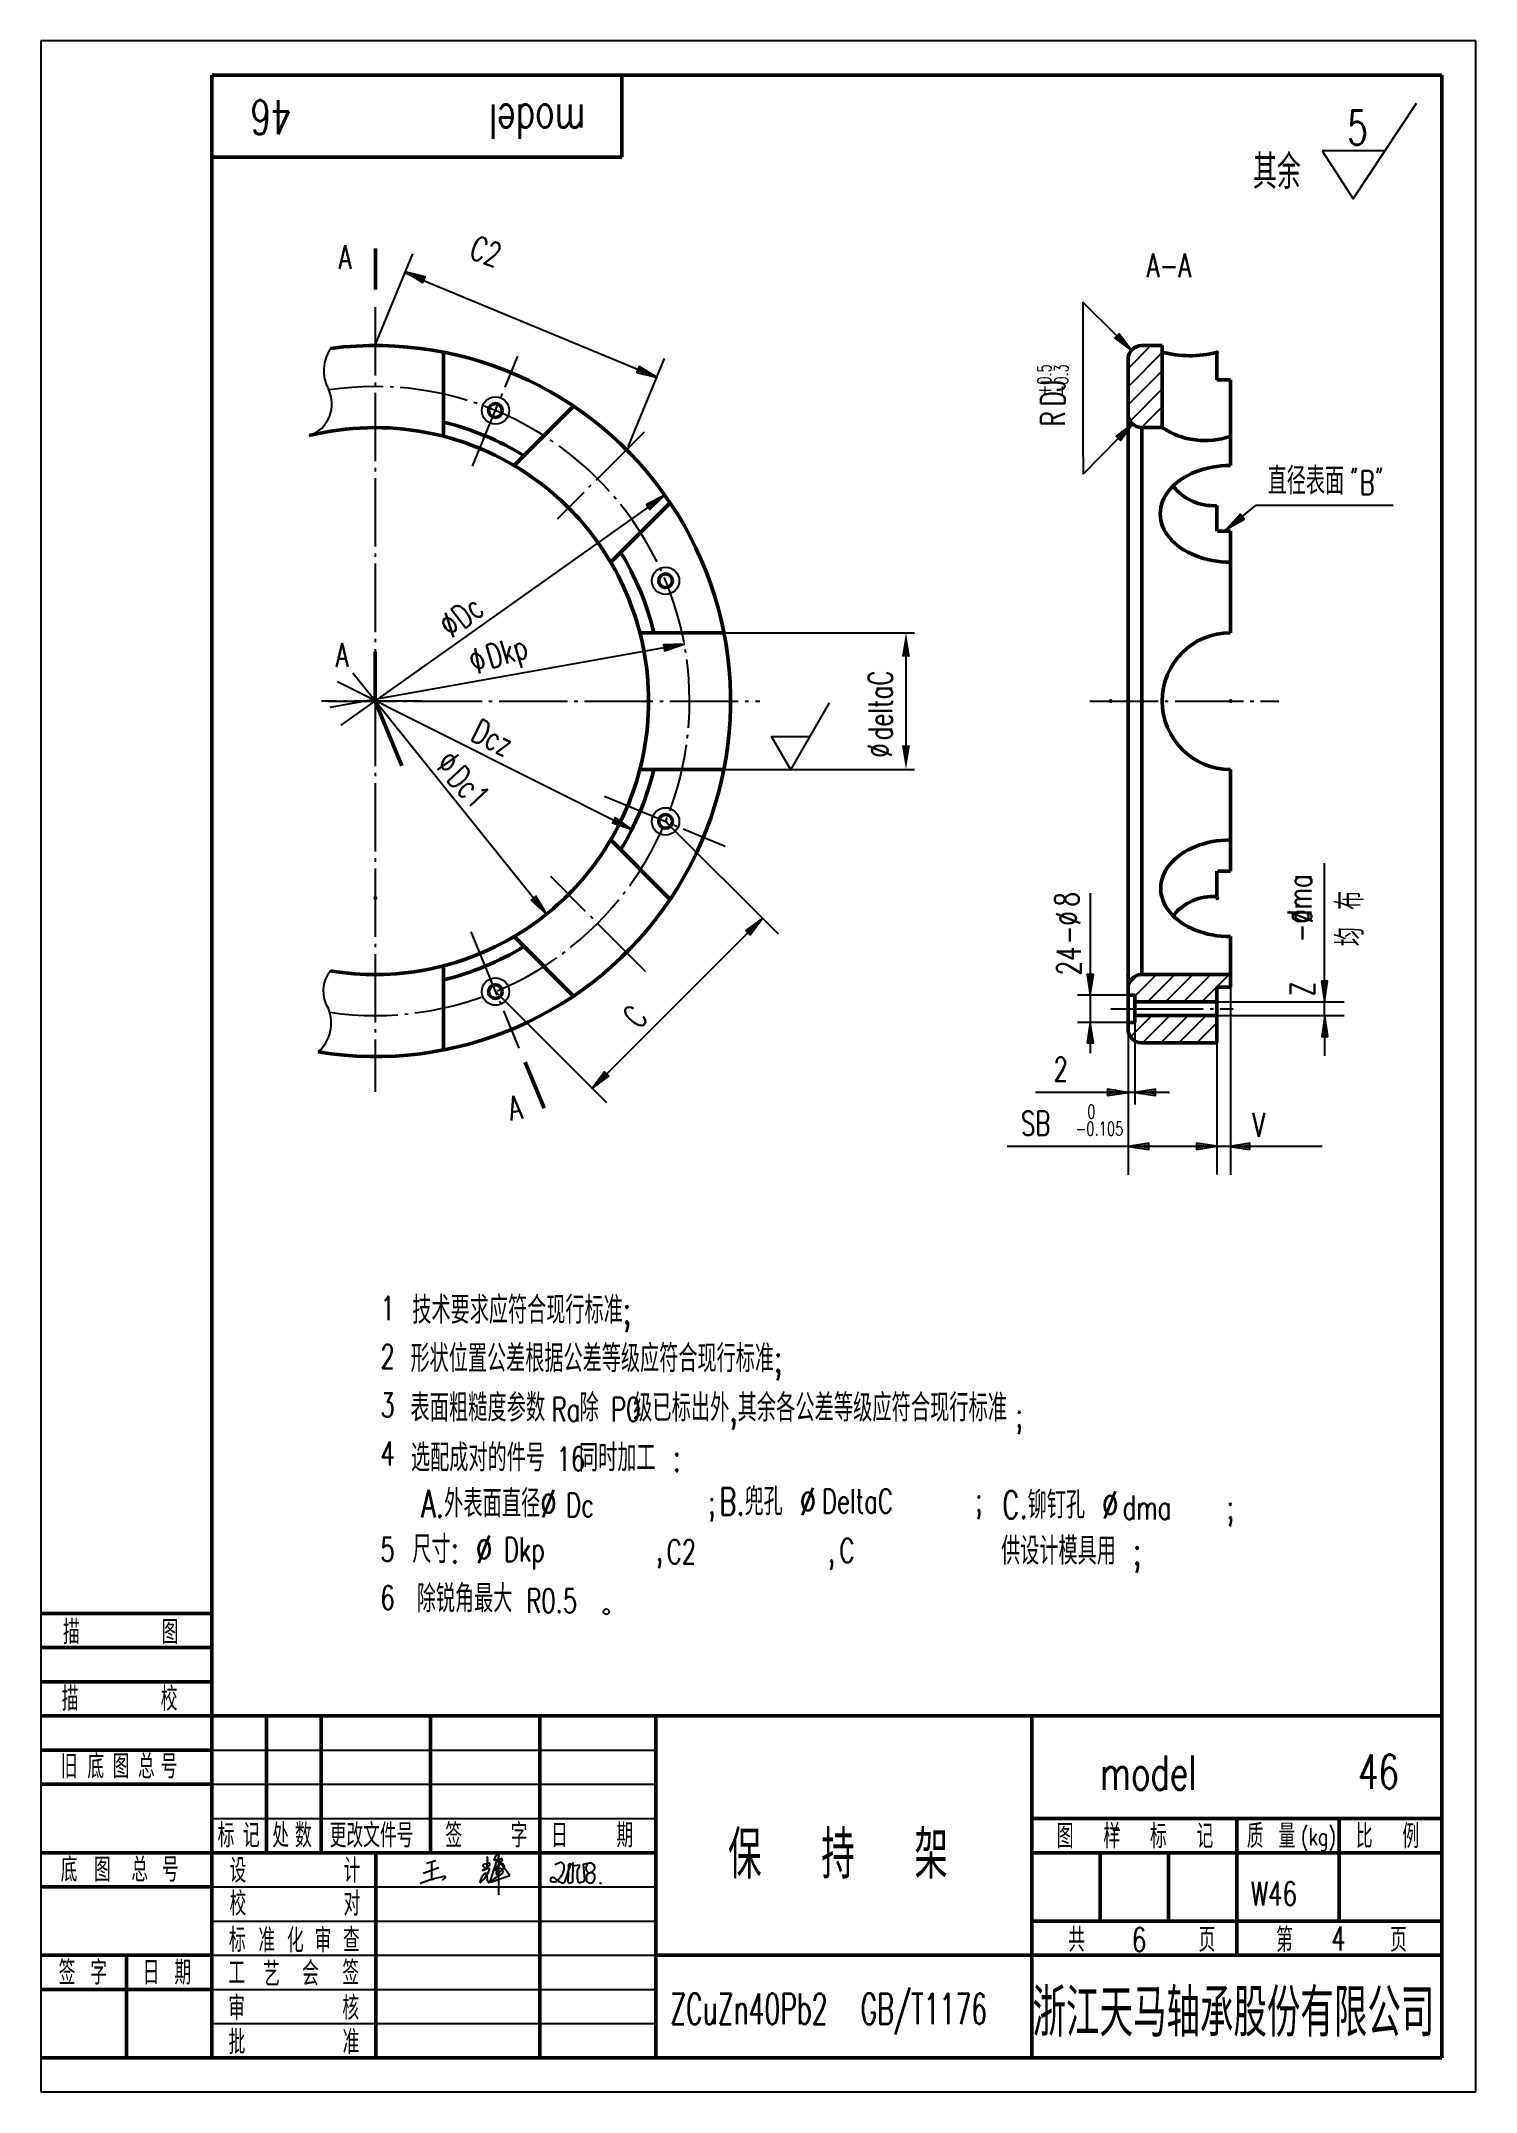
# Model space of a CAD drawing. Header units: millimetres. Extents: x 776 to 986, y 249 to 549.
import ezdxf
from ezdxf.enums import TextEntityAlignment as Align

# ---------------------------------------------------------------- set-up
doc = ezdxf.new("R2010")
doc.units = ezdxf.units.MM
doc.linetypes.add('CENTER', pattern=[12.5, 10, -1, 0.5, -1])
doc.layers.add('1', color=7, linetype='Continuous', lineweight=50)
doc.layers.add('41', color=7, linetype='Continuous', lineweight=50)
for name, color, linetype in [('2', 7, 'Continuous'), ('3', 7, 'CENTER'), ('40', 7, 'Continuous'), ('42', 7, 'Continuous'), ('6', 7, 'Continuous')]:
    doc.layers.add(name, color=color, linetype=linetype)
doc.styles.add('HZ', font='txt.shx', dxfattribs={"width": 0.7, "bigfont": 'HZTXT.shx'})

# ---------------------------------------------------------------- blocks, each defined once
blk = doc.blocks.new('BLK', base_point=(1, 0))
for points in [[(0, 0), (1, 0), (0, 0.15), (0, -0.15), (1, 0)], [(0, 0.07), (0.5, 0), (0, -0.07)]]:
    blk.add_lwpolyline(points)
blk = doc.blocks.new('BC', base_point=(-49.98, 22.18))
at = {"layer": '2', "style": 'HZ', "width": 0.7}
blk.add_text('保  持  架', height=7, dxfattribs=at).set_placement((-48.26, 25.27))
blk = doc.blocks.new('AA1', base_point=(205, 295))
at = {"layer": '2'}
for p, q in [((192.05, 276.91), (201.3, 290.91)), ((187.47, 283.91), (192.05, 276.91)), ((196.67, 283.91), (187.47, 283.91))]:
    blk.add_line(p, q, dxfattribs=at)
at = {"layer": '2', "style": 'HZ', "width": 0.7}
for s, p in [('5', (191.16, 284.82)), ('其余', (177.37, 278.36, 3.57))]:
    blk.add_text(s, height=5, dxfattribs=at).set_placement(p)
blk = doc.blocks.new('*X8')
at = {"color": 0}
for p, q in [((15.94, 135.27), (19.08, 138.4)), ((17.73, 134.4), (21.73, 138.4)), ((20.38, 134.4), (24.38, 138.4)), ((23.03, 134.4), (27.03, 138.4)), ((25.68, 134.4), (28.59, 137.31)), ((28.33, 134.4), (28.59, 134.65))]:
    blk.add_line(p, q, dxfattribs=at)
blk = doc.blocks.new('*X9')
at = {"color": 0}
for p, q in [((15.59, 233.02), (18.95, 236.39)), ((15.59, 230.37), (20.59, 235.37)), ((15.59, 227.72), (20.59, 232.72)), ((15.88, 225.36), (20.59, 230.07)), ((17.57, 224.4), (20.59, 227.42)), ((20.22, 224.4), (20.59, 224.77))]:
    blk.add_line(p, q, dxfattribs=at)

msp = doc.modelspace()

# ---------------------------------------------------------------- linework, layer by layer
for p, q in [((870.7, 462.17), (904.1, 462.17)), ((902.85, 458.67), (902.85, 445.67)), ((870.7, 442.17), (904.1, 442.17)), ((832.71, 282.2), (834.06, 282.58)), ((833.4, 282.39), (833.42, 279.77)), ((841.99, 282.01), (840.84, 281.11)), ((841.63, 282.99), (841.47, 281.34)), ((842.8, 283.23), (842.56, 282.6)), ((842.56, 282.6), (842.8, 282.66)), ((843.75, 282.66), (842.81, 281.23)), ((843.23, 282.59), (843.23, 281.19)), ((844.86, 280.38), (843.23, 282.59)), ((843.67, 282.57), (843.67, 282.57)), ((851.49, 281.99), (852.03, 282.21)), ((852.91, 279.4), (853.79, 282.03)), ((853.48, 281.79), (853.57, 282.04)), ((853.79, 282.03), (853.65, 282.08)), ((854.01, 282.12), (854.01, 281.9)), ((854.1, 279.53), (854.15, 282.15)), ((855.65, 282.06), (856.52, 282.24)), ((855.85, 279.78), (855.65, 282.06)), ((831.77, 279.23), (831.9, 279.28)), ((832.21, 280.71), (834.5, 281.55)), ((835.44, 280.03), (834.96, 279.65)), ((840.84, 281.11), (841.7, 281.43)), ((841.47, 281.34), (840.98, 281.74)), ((842.2, 279.46), (844.86, 280.38)), ((842.81, 281.23), (842.74, 281.2)), ((843.23, 281.19), (843.23, 277.56)), ((853.48, 281.84), (853.35, 279.6)), ((853.53, 281.95), (853.48, 281.84)), ((854.01, 281.9), (854.11, 281.79)), ((854.11, 281.79), (855.01, 281.92)), ((854.75, 281.02), (854.74, 280.15)), ((855.03, 281.66), (854.81, 281.31)), ((855.72, 279.54), (855.85, 279.78)), ((856.1, 279.97), (856.08, 279.73)), ((858, 279.38), (858.28, 279.22))]:
    msp.add_line(p, q)
for centre, radius, start, end in [((842.39, 277.99), 4.22, 98.0147, 108.9005), ((841.47, 282.96), 0.158, 8.4526, 76.3178), ((841.83, 282.01), 0.164, 359.1714, 98.0147), ((861.13, 275.25), 19.57, 155.9856, 167.0617), ((844.04, 280.25), 1.84, 97.9203, 142.0603), ((843.07, 283.1), 0.3, 104.5678, 155.7329), ((842.24, 285.6), 3, 280.8167, 287.7524), ((843.1, 283.26), 0.162, 341.7541, 127.877), ((842.79, 285.3), 2.58, 278.1439, 288.0077), ((843.61, 282.7), 0.148, 296.7182, 98.9714), ((843.64, 281.65), 0.449, 315.446, 70.7293), ((852.29, 281.73), 0.544, 16.1691, 119.0695), ((853.62, 281.99), 0.0932, 71.5751, 202.9028), ((854.02, 282.15), 0.039, 246.1543, 1.1942), ((854.11, 282.15), 0.0456, 358.8058, 181.1942), ((856.83, 281.49), 0.818, 126.699, 245.1597), ((856.64, 281.39), 0.813, 70.374, 112.0226), ((856.52, 281.47), 0.791, 341.2845, 59.7018), ((840.01, 256.96), 23.74, 101.5909, 109.97), ((835.33, 280.12), 0.138, 319.3716, 130.6623), ((842.86, 278.9), 2.42, 137.0124, 164.1275), ((840.17, 279.49), 0.365, 348.9199, 11.6617), ((840.59, 279.42), 0.0632, 179.0259, 317.3946), ((837.8, 282.64), 4.32, 311.0887, 341.1894), ((841.07, 281.85), 0.146, 108.9005, 231.3566), ((841.3, 280.43), 0.246, 50.3484, 149.0956), ((839.04, 279.72), 2.58, 357.3548, 20.508), ((841.93, 279.65), 0.32, 188.7009, 224.4563), ((841.76, 281.29), 0.149, 25.1165, 110.1467), ((841.81, 279.53), 0.154, 224.4563, 309.5218), ((841.77, 281.3), 0.129, 334.8835, 25.1165), ((841.63, 279.75), 0.437, 309.5218, 344.3994), ((855.21, 261.92), 21.95, 121.6827, 126.774), ((842.16, 279.57), 0.113, 215.4201, 292.7069), ((842.68, 281.31), 0.123, 142.0603, 296.5518), ((843.41, 280.7), 0.559, 146.2304, 188.9942), ((843.02, 280.72), 0.186, 213.9675, 354.8577), ((843.52, 280.76), 0.623, 92.3397, 156.2051), ((818.8, 310.63), 38.61, 309.1906, 310.6534), ((843.47, 280.96), 0.422, 299.3726, 86.8303), ((851.19, 279.65), 0.436, 39.2816, 162.2178), ((851.17, 279.88), 0.415, 192.5394, 247.1049), ((851.31, 280.21), 0.775, 247.1049, 312.8996), ((853.48, 281.9), 2.78, 225.2956, 244.4912), ((849.26, 282.42), 3.79, 312.8996, 332.46), ((852.6, 279.84), 0.548, 234.6731, 305.3269), ((850.89, 281.57), 1.95, 332.46, 9.3489), ((853.63, 279.58), 0.283, 176.7409, 283.0907), ((839.15, 341.84), 64.2, 283.0907, 283.3752), ((853.98, 279.5), 0.123, 283.3752, 12.5836), ((856.09, 280.12), 1.35, 178.8058, 208.5522), ((855.15, 281.1), 0.402, 147.7091, 191.0393), ((855.14, 279.6), 0.273, 208.5522, 288.9695), ((855.02, 281.85), 0.0678, 339.2267, 98.1254), ((857.07, 281.07), 2.13, 159.2267, 163.8831), ((855.89, 277.43), 2.02, 97.8003, 108.9695), ((855.59, 279.56), 0.128, 277.8003, 352.1659), ((856.75, 280.11), 0.69, 41.1882, 195.3509), ((856.6, 279.8), 0.534, 161.8165, 240.4494), ((856.64, 280.09), 0.813, 247.9774, 289.626), ((855.97, 282.4), 1.75, 293.59, 317.5758), ((856.27, 280.18), 1.07, 307.1571, 21.2451)]:
    msp.add_arc(centre, radius, start, end)
for points in [[(902.27, 458.67), (903.44, 458.67), (902.85, 462.17)], [(902.27, 445.67), (903.44, 445.67), (902.85, 442.17)]]:
    msp.add_solid(points)
at = {"layer": '1'}
for p, q in [((981.27, 543.72), (801.27, 543.72)), ((801.27, 543.72), (801.27, 253.72)), ((861.27, 531.72), (861.27, 543.72)), ((981.27, 253.72), (981.27, 543.72)), ((801.27, 531.72), (861.27, 531.72)), ((825.23, 512.38), (825.23, 518.38)), ((937.35, 504.16), (940.35, 504.16)), ((940.35, 492.17), (940.35, 504.16)), ((835.18, 490.9), (835.18, 503.2)), ((935.35, 502.16), (935.35, 494.17)), ((948.35, 499.17), (948.35, 503.17)), ((948.35, 499.17), (950.35, 499.17)), ((950.35, 499.17), (950.35, 486.63)), ((854.19, 495.32), (845.5, 486.63)), ((935.35, 494.17), (935.35, 410.17)), ((937.35, 492.17), (937.35, 412.17)), ((937.35, 492.17), (940.35, 492.17)), ((868.33, 481.18), (859.64, 472.49)), ((948.35, 477.03), (948.35, 480.76)), ((948.42, 477.03), (950.35, 477.03)), ((950.35, 477.03), (950.35, 462.17)), ((876.21, 462.17), (863.91, 462.17)), ((825.18, 459.39), (825.18, 452.17)), ((825.18, 452.17), (829.1, 442.7)), ((876.21, 442.17), (863.91, 442.17)), ((950.35, 442.17), (950.35, 427.31)), ((868.33, 423.16), (859.64, 431.86)), ((854.19, 409.02), (845.5, 417.71)), ((835.18, 413.44), (835.18, 401.14)), ((937.35, 412.17), (950.35, 412.17)), ((937.35, 412.17), (940.35, 412.17)), ((935.35, 410.17), (935.35, 404.17)), ((936.35, 408.17), (948.35, 408.17)), ((948.35, 406.17), (936.35, 406.17)), ((937.35, 402.17), (948.35, 402.17)), ((847.12, 399.34), (849.91, 392.61)), ((776.27, 318.72), (801.27, 318.72)), ((776.27, 313.72), (801.27, 313.72)), ((776.27, 308.72), (801.27, 308.72)), ((776.27, 303.72), (801.27, 303.72)), ((801.27, 303.72), (981.27, 303.72)), ((809.27, 303.72), (809.27, 283.72)), ((817.27, 303.72), (817.27, 283.72)), ((833.27, 303.72), (833.27, 283.72)), ((849.27, 303.72), (849.27, 283.72)), ((866.27, 303.72), (866.27, 253.72)), ((921.27, 303.72), (921.27, 253.72)), ((776.27, 298.72), (801.27, 298.72)), ((776.27, 293.72), (801.27, 293.72)), ((921.27, 288.72), (981.27, 288.72)), ((951.27, 288.72), (951.27, 268.72)), ((966.27, 288.72), (966.27, 273.72)), ((776.27, 283.72), (801.27, 283.72)), ((801.27, 283.72), (866.27, 283.72)), ((825.27, 283.72), (825.27, 253.72)), ((849.27, 283.72), (849.27, 253.72)), ((921.27, 283.72), (981.27, 283.72)), ((931.27, 283.72), (931.27, 273.72)), ((941.27, 283.72), (941.27, 273.72)), ((776.27, 278.72), (801.27, 278.72)), ((921.27, 273.72), (981.27, 273.72)), ((776.27, 268.72), (801.27, 268.72)), ((788.77, 268.72), (788.77, 253.72)), ((866.27, 268.72), (921.27, 268.72)), ((921.27, 268.72), (981.27, 268.72)), ((776.27, 263.72), (801.27, 263.72)), ((776.27, 253.72), (981.27, 253.72))]:
    msp.add_line(p, q, dxfattribs=at)
at = {"layer": '1', "color": 0}
for p, q in [((948.35, 427.31), (948.35, 423.58)), ((948.42, 427.31), (950.35, 427.31)), ((950.35, 410.3), (950.35, 417.71)), ((950.35, 417.71), (950.35, 412.17)), ((936.35, 406.17), (936.35, 408.17)), ((948.35, 410.3), (950.35, 410.3)), ((948.35, 410.3), (948.35, 408.17)), ((948.35, 408.17), (948.35, 402.17))]:
    msp.add_line(p, q, dxfattribs=at)
at = {"layer": '1'}
for centre in [(842.78, 494.67), (867.68, 469.77), (867.68, 434.57), (842.78, 409.67)]:
    msp.add_circle(centre, 1, dxfattribs=at)
for centre, radius, start, end in [((825.18, 452.17), 52, 260.7862, 97.2283), ((937.35, 502.16), 2, 90, 180), ((944.39, 518.67), 15.99, 255.1018, 284.3548), ((825.18, 452.17), 40, 79.294, 103.9541), ((825.18, 452.17), 42, 58.7741, 76.2259), ((937.35, 494.17), 2, 180, 270), ((946.62, 501.52), 11.25, 236.1548, 289.3676), ((825.18, 452.17), 40, 70.706, 79.294), ((825.18, 452.17), 40, 70.706, 79.294), ((825.18, 452.17), 40, 70.706, 79.294), ((825.18, 452.17), 40, 70.706, 79.294), ((825.18, 452.17), 40, 49.294, 70.706), ((825.18, 452.17), 40, 49.294, 70.706), ((825.18, 452.17), 40, 49.294, 70.706), ((947.83, 488.25), 7.51, 218.1853, 273.9987), ((825.18, 452.17), 40, 40.706, 49.294), ((825.18, 452.17), 40, 40.706, 49.294), ((825.18, 452.17), 40, 19.294, 40.706), ((825.18, 452.17), 40, 19.294, 40.706), ((825.18, 452.17), 42, 13.7741, 31.2259), ((825.18, 452.17), 40, 10.7013, 19.294), ((825.18, 452.17), 40, 10.706, 19.294), ((825.18, 452.17), 40, 10.706, 19.294), ((825.18, 452.17), 40, 10.706, 19.294), ((950.35, 452.17), 10, 90, 270), ((825.18, 452.17), 40, 349.294, 10.706), ((825.18, 452.17), 40, 340.706, 349.294), ((825.18, 452.17), 42, 328.7741, 346.2259), ((825.18, 452.17), 40, 319.294, 340.706), ((825.18, 452.17), 40, 310.706, 319.294), ((825.18, 452.17), 40, 289.294, 310.706), ((825.18, 452.17), 40, 280.706, 289.294), ((825.18, 452.17), 42, 283.7741, 301.2259), ((825.18, 452.17), 40, 260.5794, 280.706), ((937.35, 410.17), 2, 90, 180), ((937.35, 404.17), 2, 180, 270)]:
    msp.add_arc(centre, radius, start, end, dxfattribs=at)
at = {"layer": '1', "color": 0}
msp.add_arc((947.83, 416.09), 7.51, 86.0013, 141.5395, dxfattribs=at)
at = {"layer": '1'}
for centre, major_axis, ratio in [((950.35, 479.56), (-10.28, 0), 0.687531), ((950.35, 424.78), (-10.22, 0), 0.691707)]:
    msp.add_ellipse(centre, major_axis=major_axis, ratio=ratio, start_param=4.712389, end_param=7.853982, dxfattribs=at)
for p in [(948.35, 503.17), (932.83, 452.17), (937.35, 452.17), (950.35, 452.17), (825.18, 423.34), (935.35, 412.17)]:
    msp.add_point(p, dxfattribs=at)
at = {"layer": '1', "color": 0}
for p in [(948.42, 423.31), (935.35, 407.17)]:
    msp.add_point(p, dxfattribs=at)
at = {"layer": '2'}
for p, q in [((986.27, 548.72), (776.27, 548.72)), ((776.27, 548.72), (776.27, 248.72)), ((986.27, 248.72), (986.27, 548.72)), ((825.23, 512.38), (825.23, 512.38)), ((928.76, 510.53), (928.76, 490.53)), ((933.71, 505.58), (928.76, 510.53)), ((928.76, 490.53), (928.77, 485.36)), ((933.95, 490.61), (928.77, 485.35)), ((968.33, 486.27), (968.11, 485.5)), ((968.75, 486.27), (968.56, 485.5)), ((971.97, 486.27), (971.74, 485.5)), ((972.39, 486.27), (972.19, 485.5)), ((865.14, 480.53), (820.17, 448.62)), ((949.44, 477.03), (954.1, 480.8)), ((954.1, 480.8), (974.14, 480.8)), ((870.42, 460.51), (818.52, 451.21)), ((848.36, 423.33), (821.9, 456.25)), ((862.75, 433.4), (819.68, 454.96)), ((886.01, 442.1), (891.67, 451.9)), ((886.01, 442.1), (883.18, 447)), ((883.18, 447), (888.84, 447)), ((935.43, 410.71), (936.81, 412.1)), ((936.35, 408.99), (939.54, 412.17)), ((938.19, 408.17), (942.19, 412.17)), ((963.76, 387.03), (917.64, 387.03)), ((801.27, 298.72), (866.27, 298.72)), ((801.27, 293.72), (866.27, 293.72)), ((801.27, 288.72), (866.27, 288.72)), ((933.15, 287.05), (934.17, 287.05)), ((801.27, 278.72), (866.27, 278.72)), ((801.27, 273.72), (866.27, 273.72)), ((801.27, 268.72), (866.27, 268.72)), ((801.27, 263.72), (866.27, 263.72)), ((801.27, 258.72), (866.27, 258.72)), ((776.27, 248.72), (986.27, 248.72))]:
    msp.add_line(p, q, dxfattribs=at)
at = {"layer": '2', "linetype": 'ByBlock'}
for p, q in [((825.17, 504.25), (830.69, 517.57)), ((829.56, 514.83), (866.41, 499.56)), ((862.18, 489.36), (867.54, 502.3)), ((867.68, 434.57), (884.13, 418.12)), ((859.07, 397.63), (879.72, 418.28)), ((842.78, 409.67), (859.01, 393.44)), ((950.35, 410.3), (950.35, 382.89)), ((935.35, 405.17), (935.35, 382.89)), ((948.35, 402.17), (948.35, 382.92))]:
    msp.add_line(p, q, dxfattribs=at)
at = {"layer": '2', "color": 0, "linetype": 'ByBlock'}
for p, q in [((964.11, 406.17), (964.11, 428.44)), ((948.35, 408.17), (966.99, 408.17)), ((948.35, 406.17), (966.99, 406.17)), ((964.11, 403.28), (964.11, 400.28))]:
    msp.add_line(p, q, dxfattribs=at)
at = {"layer": '2', "color": 0}
for p, q in [((940.84, 408.17), (944.84, 412.17)), ((943.49, 408.17), (947.49, 412.17)), ((946.14, 408.17), (950.14, 412.17))]:
    msp.add_line(p, q, dxfattribs=at)
at = {"layer": '2'}
for centre, radius in [((842.78, 494.67), 2), ((867.68, 469.77), 2), ((867.68, 434.57), 2), ((842.78, 409.67), 2), ((859, 318.97), 0.4)]:
    msp.add_circle(centre, radius, dxfattribs=at)
for centre, radius, start, end in [((823.28, 500.55), 5.64, 145.4145, 209.0434), ((813.91, 495.65), 4.94, 289.2365, 25.9336), ((822.23, 409.76), 4.66, 140.6453, 213.4853), ((813.09, 405.08), 5.66, 311.596, 21.8748)]:
    msp.add_arc(centre, radius, start, end, dxfattribs=at)
for p in [(867.68, 469.77), (867.68, 469.77), (867.68, 469.77), (867.68, 434.57), (867.68, 434.57), (867.68, 434.57)]:
    msp.add_point(p, dxfattribs=at)
at = {"layer": '3'}
for p, q in [((825.18, 509.77), (825.18, 459.39)), ((839.41, 486.53), (846.07, 502.6)), ((864.53, 491.52), (851.8, 478.79)), ((832.04, 452.17), (817.33, 452.17)), ((818.32, 452.17), (881.45, 452.17)), ((825.18, 452.67), (825.18, 395.02)), ((825.18, 452.17), (825.18, 452.17)), ((929.74, 452.17), (957.43, 452.17)), ((858.72, 438.28), (876.41, 430.95)), ((864.8, 412.55), (850.86, 426.49)), ((839.16, 418.41), (846.2, 401.42)), ((932.83, 407.17), (936.35, 407.17)), ((936.35, 407.17), (950.73, 407.17))]:
    msp.add_line(p, q, dxfattribs=at)
msp.add_arc((825.18, 452.17), 46, 261.6923, 98.454, dxfattribs=at)
for p in [(842.78, 494.67), (857.71, 484.7), (857.71, 484.7), (867.68, 469.77), (867.68, 469.77), (867.68, 434.57), (867.68, 434.57), (857.71, 419.64), (842.78, 409.67)]:
    msp.add_point(p, dxfattribs=at)
at = {"layer": '41', "color": 0}
for p, q in [((935.35, 409.17), (936.35, 409.17)), ((936.35, 408.17), (936.35, 409.17)), ((935.35, 405.17), (936.35, 405.17)), ((936.35, 406.17), (936.35, 405.17))]:
    msp.add_line(p, q, dxfattribs=at)
at = {"layer": '42', "linetype": 'ByBlock'}
for p, q in [((929.83, 424.05), (929.83, 400.65)), ((935.35, 409.17), (927.97, 409.17)), ((935.35, 405.17), (927.97, 405.17)), ((936.35, 405.17), (936.35, 393.17)), ((941.42, 394.93), (921.8, 394.93))]:
    msp.add_line(p, q, dxfattribs=at)
at = {"layer": 'Defpoints', "color": 0, "linetype": 'ByBlock'}
for p in [(825.18, 498.17), (857.71, 484.7), (867.68, 434.57), (842.78, 409.67), (935.35, 409.17), (935.35, 405.17), (935.35, 405.17)]:
    msp.add_point(p, dxfattribs=at)

# ---------------------------------------------------------------- block references
at = {"layer": '1'}
msp.add_blockref('BC', (875.1, 276.83), dxfattribs=at)
at = {"layer": '2'}
for name, p in [('AA1', (981.27, 543.72)), ('*X9', (919.76, 267.77)), ('*X8', (919.76, 267.77))]:
    msp.add_blockref(name, p, dxfattribs=at)
at = {"layer": '2', "linetype": 'ByBlock', "yscale": 3, "zscale": 3}
for p, xscale, rotation in [((829.56, 514.96), 2.999999999999993, 157.5000000000006), ((866.43, 499.52), 3.000000000000004, 337.5000000000001), ((881.85, 420.4), 3.000000000000024, 45), ((856.95, 395.51), 3.000000000000024, 225), ((935.41, 387.03), 3, 180)]:
    msp.add_blockref('BLK', p, dxfattribs=dict(at, xscale=xscale, rotation=rotation))
at = {"layer": '2', "yscale": 3, "zscale": 3}
for p, xscale, rotation in [((935.84, 503.46), 3.000000000000004, 315.0000000000003), ((936.05, 492.75), 2.999999999999961, 45.44589491124978), ((867.58, 482.27), 2.99999999999997, 35.3698996826427), ((949.72, 477.25), 2.999999999999986, 219.0377350962924), ((870.41, 460.5), 3.000000000000026, 10.16674888394393), ((862.8, 433.4), 2.999999999999936, 333.4103845619228), ((850.24, 420.99), 3.00000000000003, 308.794347787489), ((950.19, 387.03), 3, 180)]:
    msp.add_blockref('BLK', p, dxfattribs=dict(at, xscale=xscale, rotation=rotation))
at = {"layer": '2', "color": 0, "linetype": 'ByBlock', "xscale": 3, "yscale": 3, "zscale": 3}
for p, rotation in [((964.11, 408.22), 270), ((964.16, 406.12), 90)]:
    msp.add_blockref('BLK', p, dxfattribs=dict(at, rotation=rotation))
at = {"layer": '2', "linetype": 'ByBlock', "xscale": 3, "yscale": 3, "zscale": 3}
msp.add_blockref('BLK', (948.35, 387.04), dxfattribs=at)
at = {"layer": '42', "linetype": 'ByBlock', "xscale": 3, "yscale": 3, "zscale": 3}
for p, rotation in [((929.83, 409.17), 270), ((929.83, 405.17), 90), ((936.35, 394.93), 180)]:
    msp.add_blockref('BLK', p, dxfattribs=dict(at, rotation=rotation))
msp.add_blockref('BLK', (935.35, 394.93), dxfattribs=at)

# ---------------------------------------------------------------- texts
at = {"layer": '2', "style": 'HZ', "width": 0.7}
for s, height, rotation, p in [('46', 5, 180, (812.92, 540.07)), ('R', 3.5, 90, (926.08, 492.33)), ('%%C', 3.5, 40, (836.38, 461.29)), ('%%C', 3.5, 31.7221, (840.18, 456)), ('%%C', 3.5, 326.7785, (833.99, 442.31)), ('%%C', 3.5, 90, (900.79, 443.89)), ('A', 3.5, 10, (845.03, 390.81))]:
    msp.add_text(s, height=height, rotation=rotation, dxfattribs=at).set_placement(p)
at = {"layer": '2', "style": 'HZ'}
for s, height, width, p in [('A', 3.5, 0.7, (819.85, 515.37)), ('A-A', 3.5, 0.7, (938.09, 514.15)), ('直径表面', 4, 0.7, (955.78, 482.36)), ('B', 3.5, 0.7, (969.26, 482.36)), ('A', 3.5, 0.7, (819.39, 457.16)), ('  技术要求应符合现行标准;', 4, 0.7, (825.62, 361.09)), ('  形状位置公差根据公差等级应符合现行标准;', 4, 0.7, (825.35, 354)), ('  表面粗糙度参数  除  级已标出外,其余各公差等级应符合现行标准', 4.025, 0.7, (825.31, 346.78)), ('Ra', 3.5, 0.7, (851, 346.81)), ('P0', 3.5, 0.7, (859.7, 346.81)), (';', 3.5, 0.7, (918.89, 345.98)), ('  选配成对的件号  同时加工 :', 4, 0.7, (825.43, 339.48)), ('16', 3.5, 0.7, (851.71, 339.58)), ('A.外表面直径%%c', 4.025, 0.7, (831.87, 332.77)), ('B.兜孔 %%c', 4, 0.7, (875.5, 333.08)), ('C.铆钉孔 %%c', 4, 0.7, (916.94, 332.58)), (';', 3.5, 0.7, (873.92, 333.22)), (';', 3.5, 0.7, (912.99, 333.58)), (';', 3.5, 0.7, (949.8, 332.53)), ('  尺寸: %%C', 4, 0.7, (825.62, 326.09)), ('供设计模具用 ; ', 4, 0.7, (916.77, 325.85)), (',', 3.5, 0.7, (866.25, 326.41)), (',', 3.5, 0.7, (891.43, 326.18)), ('除锐角最大', 4, 0.7, (831.26, 318.88)), ('R0.5', 3.5, 0.7, (847.28, 318.81)), ('描', 3.5, 0.7, (779.5, 314.22)), ('图', 3.5, 0.7, (793.94, 314.22)), ('描', 3.5, 0.7, (779.31, 304.46)), ('校', 3.5, 0.7, (793.79, 304.46)), ('旧', 3.5, 0.7, (779.15, 294.57)), ('底', 3.5, 0.7, (783.06, 294.57)), ('图', 3.5, 0.7, (786.77, 294.57)), ('总', 3.5, 0.7, (790.47, 294.57)), ('号', 3.5, 0.7, (793.79, 294.57)), ('46', 5, 0.7, (969.01, 293.06)), ('标', 3.5, 0.7, (802.12, 284.48)), ('记', 3.5, 0.7, (805.83, 284.48)), ('处', 3.5, 0.7, (810.12, 284.48)), ('数', 3.5, 0.7, (813.44, 284.48)), ('更改文件号', 3.5, 0.7, (818.52, 284.48)), ('签   字', 3.5, 0.7, (835.44, 284.48)), ('日   期', 3.5, 0.7, (850.91, 284.48)), ('图  样  标  记', 3.5, 0.7, (924.92, 284.37)), ('质 量', 3.5, 0.7, (952.74, 284.4)), ('比  例', 3.5, 0.7, (968.69, 284.37)), ('底', 3.5, 0.7, (779.15, 279.47)), ('图', 3.5, 0.7, (784.03, 279.47)), ('总', 3.5, 0.7, (789.5, 279.47)), ('号', 3.5, 0.7, (793.99, 279.47)), ('设      计', 3.5, 0.7, (803.87, 279.35)), ('校      对', 3.5, 0.7, (803.87, 274.5)), ('共       页', 3.5, 0.7, (926.61, 269.21)), ('第      页', 3.5, 0.7, (957.02, 269.21)), ('6', 3.5, 0.7, (935.91, 269.25)), ('4', 3.5, 0.7, (965.09, 269.4)), ('签 字', 3.5, 0.7, (778.85, 264.42)), ('日 期', 3.5, 0.7, (791.15, 264.42)), ('审      核', 3.5, 0.7, (803.68, 259.25)), ('ZCuZn40Pb2  GB/T1176', 4.5, 0.6, (868.36, 258.62)), ('批      准', 3.5, 0.7, (803.72, 254.25))]:
    msp.add_text(s, height=height, dxfattribs=dict(at, width=width)).set_placement(p)
at = {"layer": '2', "color": 0, "style": 'HZ', "width": 0.7}
for s, height, p in [('布', 4, (969.81, 421.62)), ('-%%C', 3.5, (962.36, 416.88)), ('均', 4, (969.83, 416.3))]:
    msp.add_text(s, height=height, rotation=90, dxfattribs=at).set_placement(p)
at = {"layer": '2', "style": 'HZ', "width": 0.688541}
msp.add_text('(kg)', height=2.5, dxfattribs=at).set_placement((960.65, 284.8), (965.81, 284.8), align=Align.FIT)
at = {"layer": '2', "color": 0, "style": 'HZ', "width": 0.7}
for s, p in [('标      查', (803.77, 269.19)), (' 审', (814.12, 269.12)), ('准 ', (808.09, 269.12)), (' 化', (810.08, 269.12)), ('工      签', (803.69, 264.39)), ('艺', (808.79, 264.19)), ('会', (814.48, 264.3))]:
    msp.add_text(s, height=3.5, dxfattribs=at).set_placement(p)
at = {"layer": '2', "style": 'HZ', "width": 0.7}
msp.add_text('浙江天马轴承股份有限公司', height=7, dxfattribs=at).set_placement((950.77, 256.81), align=Align.CENTER)
at = {"layer": '40', "style": 'HZ', "width": 0.7}
for s, height, p in [('+0.5', 2, (924.1, 496.87)), ('-0.3', 2, (926.6, 496.87)), ('8', 3.5, (928.16, 422.12)), ('24', 3.5, (928.44, 412.05))]:
    msp.add_text(s, height=height, rotation=90, dxfattribs=at).set_placement(p)
for s, height, p in [('2', 3.5, (924.45, 396.56)), ('0', 2, (929.39, 391.12)), ('-0.105', 2, (927.69, 388.62))]:
    msp.add_text(s, height=height, dxfattribs=at).set_placement(p)
at = {"layer": '42', "style": 'HZ', "width": 0.7}
msp.add_text('-%%C', height=3.5, rotation=90, dxfattribs=at).set_placement((928.34, 416.58))
at = {"layer": '6', "style": 'HZ', "width": 0.7}
for s, height, rotation, p in [('model', 5, 180, (855.94, 539.42)), ('C2', 3.5, 340, (838.75, 517.05)), ('DJ', 3.5, 90, (926.1, 495.29)), ('Dc', 3.5, 38, (838.12, 462.59)), ('Dkp', 3.5, 16.7221, (842.06, 456.89)), ('deltaC', 3.5, 90, (900.85, 446.43)), ('Dcz', 3.5, 333.5925, (838.94, 446.56)), ('Dc1', 3.5, 313.3659, (835.45, 440.64)), ('C', 3.5, 50, (863.83, 404.04))]:
    msp.add_text(s, height=height, rotation=rotation, dxfattribs=at).set_placement(p)
at = {"layer": '6', "color": 0, "style": 'HZ', "width": 0.7}
for s, p in [('dma', (962.21, 419.68)), ('Z', (962.64, 409))]:
    msp.add_text(s, height=3.5, rotation=90, dxfattribs=at).set_placement(p)
at = {"layer": '6', "style": 'HZ', "width": 0.7}
for s, height, p in [('SB', 3.5, (919.69, 388.66)), ('1', 3.5, (825.95, 361.61)), ('2', 3.5, (825.95, 354.53)), ('3', 3.5, (825.95, 347.45)), ('4', 3.5, (825.95, 340.37)), ('Dc', 3.5, (853.12, 332.82)), ('DeltaC', 3.5, (890.55, 333.39)), ('dma', 3.5, (934.56, 332.46)), ('5', 3.5, (825.95, 326.34)), ('Dkp', 3.5, (844.02, 326.32)), ('C2', 3.5, (867.84, 325.98)), ('C', 3.5, (893.12, 326.16)), ('6', 3.5, (825.95, 319.26)), ('model', 5, (931.28, 292.91)), ('W46', 3.5, (953.34, 275.97))]:
    msp.add_text(s, height=height, dxfattribs=at).set_placement(p)
at = {"layer": '6', "color": 0, "style": 'HZ', "width": 0.7}
msp.add_text('V', height=3.5, dxfattribs=at).set_placement((953.56, 388.45))

doc.saveas('drawing.dxf')
